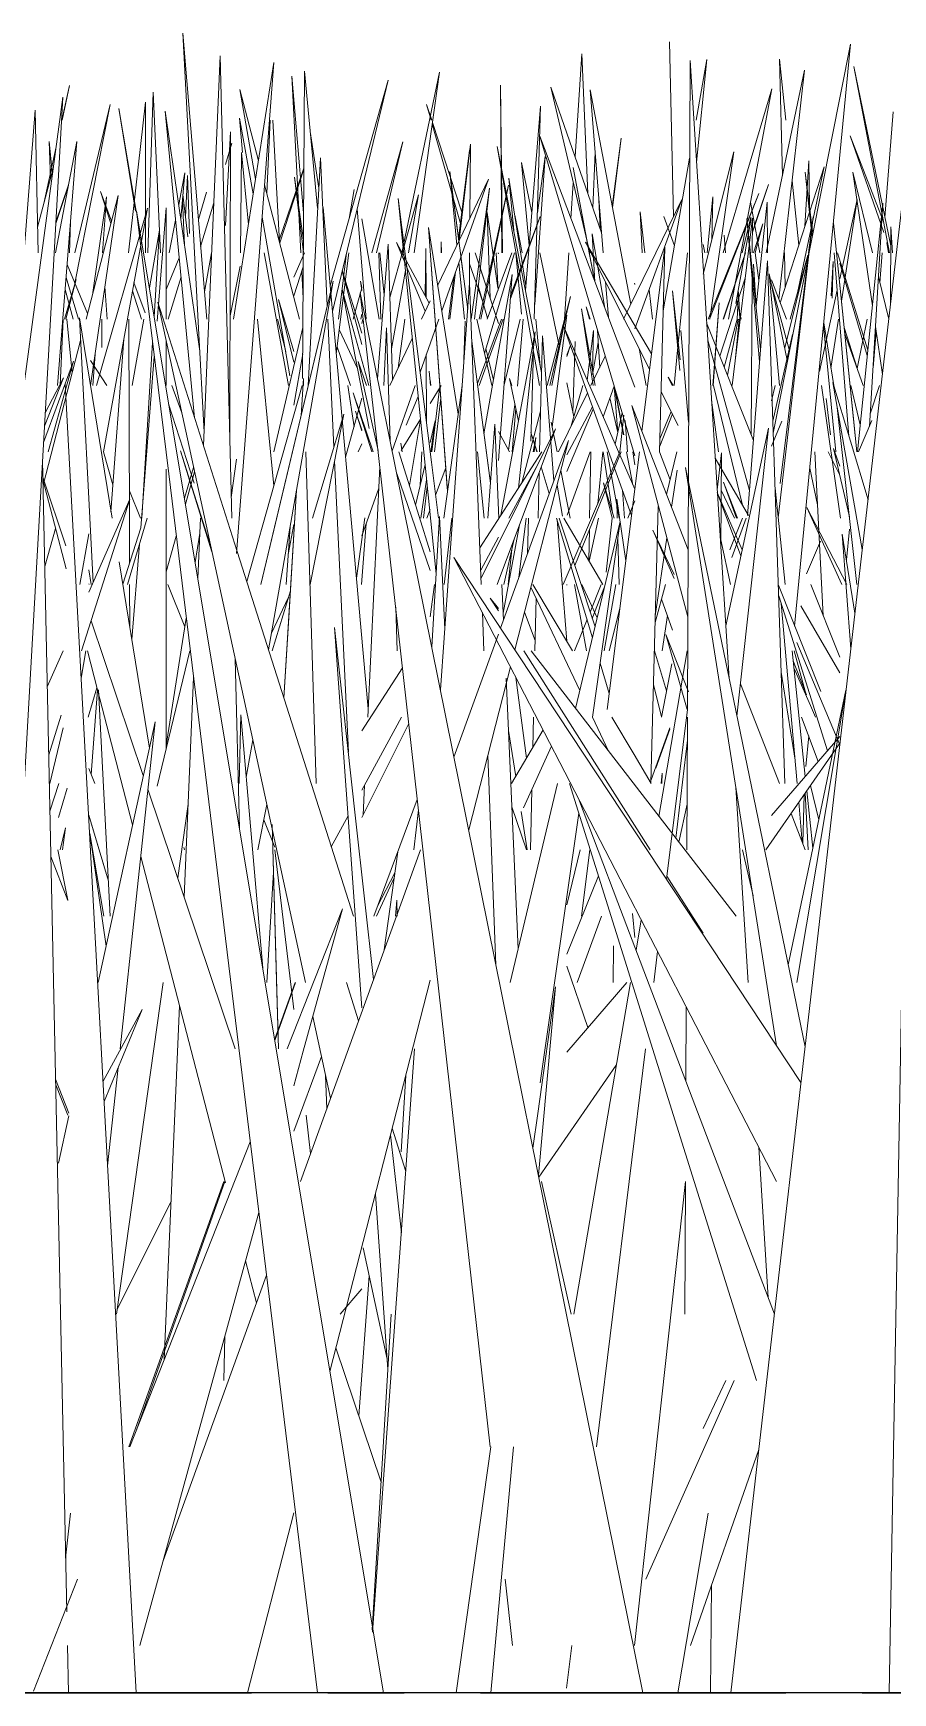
# Model space of a CAD drawing. Header units: millimetres. Extents: x -10020 to 20888, y -4665 to 12339.
# Drawn here: x 1397.3 to 1433.1, y 3048 to 3117 of the extents above; entities that cross this region are included whole.
import ezdxf

# ---------------------------------------------------------------- set-up
doc = ezdxf.new("R2010")
doc.units = ezdxf.units.MM
doc.linetypes.add('Grid Line 1_2_', pattern=[22.225, 12.7, -3.175, 3.175, -3.175])
doc.layers.add('G-IMPT', color=8, linetype='Continuous', lineweight=9)

# ---------------------------------------------------------------- blocks, each defined once
blk = doc.blocks.new('Grass Array - 25_dwg-V18-West')
at = {"layer": 'G-IMPT'}
for p, q in [((1401.599, 3109.633), (1400.904, 3113.912)), ((1401.62, 3109.633), (1400.904, 3113.912)), ((1420.694, 3106.748), (1419.798, 3111.454)), ((1420.468, 3107.901), (1419.798, 3111.454)), ((1427.263, 3108.778), (1427.925, 3110.746)), ((1427.263, 3108.761), (1427.925, 3110.746)), ((1429.6, 3107.901), (1429.784, 3109.406)), ((1429.61, 3107.901), (1429.784, 3109.406)), ((1426.536, 3106.579), (1426.976, 3107.901)), ((1426.551, 3106.658), (1426.968, 3107.901)), ((1403.958, 3098.107), (1403.464, 3099.664)), ((1403.946, 3098.123), (1403.464, 3099.664))]:
    blk.add_line(p, q, dxfattribs=at)
blk = doc.blocks.new('Grass Array - 25_dwg-V19-West')
at = {"layer": 'G-IMPT'}
for p, q in [((1404.219, 3104.766), (1403.565, 3117.043)), ((1404.561, 3105.142), (1403.565, 3117.043)), ((1404.597, 3103.915), (1405.119, 3116.099)), ((1405.599, 3096.865), (1405.119, 3116.099)), ((1424.925, 3113.419), (1425.363, 3115.949)), ((1424.935, 3111.677), (1425.363, 3115.949)), ((1428.946, 3104.51), (1431.349, 3116.58)), ((1429.018, 3092.379), (1431.349, 3116.58)), ((1405.673, 3105.142), (1407.358, 3115.818)), ((1406.439, 3103.742), (1407.358, 3115.818)), ((1408.55, 3102.673), (1408.629, 3115.463)), ((1409.175, 3109.759), (1408.629, 3115.463)), ((1414.243, 3115.423), (1412.673, 3107.901)), ((1414.243, 3115.423), (1413.192, 3107.901)), ((1424.561, 3088.912), (1424.667, 3115.91)), ((1425.43, 3103.839), (1424.667, 3115.91)), ((1432.773, 3103.734), (1434.152, 3115.713)), ((1432.953, 3048), (1434.152, 3115.713)), ((1398.538, 3113.419), (1398.852, 3114.861)), ((1398.553, 3113.419), (1398.852, 3114.861)), ((1402.333, 3114.584), (1402.105, 3107.901)), ((1402.333, 3114.584), (1402.644, 3107.901)), ((1405.943, 3114.697), (1406.713, 3111.733)), ((1405.943, 3114.697), (1406.593, 3110.971)), ((1409.694, 3106.532), (1412.107, 3115.093)), ((1409.79, 3105.466), (1412.107, 3115.093)), ((1422.202, 3105.776), (1420.509, 3114.689)), ((1421.057, 3107.901), (1420.509, 3114.689)), ((1426.039, 3107.901), (1428.067, 3114.73)), ((1426.266, 3105.142), (1428.067, 3114.73)), ((1389.94, 3050.579), (1398.577, 3114.378)), ((1397.917, 3102.642), (1398.577, 3114.378)), ((1401.599, 3109.633), (1400.904, 3113.912)), ((1401.62, 3109.633), (1400.904, 3113.912)), ((1418.444, 3114.01), (1417.82, 3106.342)), ((1418.186, 3105.142), (1418.444, 3114.01)), ((1395.906, 3094.647), (1397.421, 3113.84)), ((1397.546, 3107.901), (1397.421, 3113.84)), ((1406.497, 3110.365), (1405.923, 3113.505)), ((1406.046, 3112.086), (1405.923, 3113.505)), ((1398.276, 3107.901), (1399.155, 3112.543)), ((1398.358, 3102.383), (1399.155, 3112.543)), ((1405.338, 3109.045), (1405.551, 3112.934)), ((1405.521, 3101.347), (1405.551, 3112.934)), ((1421.873, 3101.147), (1418.413, 3112.756)), ((1422.375, 3102.317), (1418.413, 3112.756)), ((1397.785, 3109.962), (1398.299, 3112.319)), ((1406.003, 3112.086), (1405.959, 3107.901)), ((1406.003, 3112.086), (1405.959, 3107.901)), ((1406.003, 3112.086), (1406.294, 3109.08)), ((1409.288, 3111.853), (1408.778, 3102.383)), ((1409.288, 3111.853), (1409.577, 3105.698)), ((1415.035, 3108.494), (1415.497, 3112.173)), ((1415.065, 3108.432), (1415.533, 3112.422)), ((1415.51, 3109.363), (1415.533, 3112.422)), ((1418.488, 3102.933), (1416.646, 3112.334)), ((1418.404, 3102.383), (1416.646, 3112.334)), ((1423.551, 3105.489), (1424.651, 3111.84)), ((1425.216, 3107.02), (1426.485, 3112.106)), ((1425.488, 3105.142), (1426.485, 3112.106)), ((1397.523, 3108.975), (1398.183, 3111.463)), ((1414.669, 3111.29), (1414.971, 3108.236)), ((1414.669, 3111.29), (1415.047, 3108.395)), ((1415.42, 3105.547), (1414.669, 3111.29)), ((1420.694, 3106.748), (1419.798, 3111.454)), ((1420.468, 3107.901), (1419.798, 3111.454)), ((1398.281, 3109.121), (1398.807, 3110.705)), ((1398.285, 3109.18), (1398.812, 3110.729)), ((1400.573, 3109.126), (1400.145, 3110.46)), ((1400.598, 3109.224), (1400.145, 3110.46)), ((1406.971, 3110.739), (1408.426, 3105.142)), ((1408.586, 3108.434), (1408.216, 3111.057)), ((1408.583, 3107.923), (1408.216, 3111.057)), ((1410.482, 3109.328), (1410.701, 3110.537)), ((1414.168, 3106.555), (1416.279, 3110.973)), ((1414.337, 3105.494), (1416.279, 3110.973)), ((1415.565, 3105.142), (1416.318, 3110.596)), ((1415.696, 3105.142), (1416.318, 3110.596)), ((1415.901, 3105.142), (1417.113, 3110.726)), ((1415.964, 3105.142), (1417.113, 3110.726)), ((1427.263, 3108.778), (1427.925, 3110.746)), ((1427.263, 3108.761), (1427.925, 3110.746)), ((1399.54, 3105.142), (1400.876, 3110.295)), ((1399.73, 3102.383), (1400.876, 3110.295)), ((1399.828, 3106.253), (1400.391, 3110.24)), ((1399.978, 3102.383), (1402.091, 3109.76)), ((1400.223, 3107.901), (1400.391, 3110.24)), ((1400.27, 3099.624), (1402.091, 3109.76)), ((1402.497, 3105.066), (1402.872, 3109.781)), ((1402.872, 3105.142), (1402.872, 3109.781)), ((1411.28, 3088.935), (1409.4, 3109.795)), ((1411.195, 3105.142), (1410.817, 3109.734)), ((1412.184, 3106.048), (1413.37, 3110.314)), ((1412.519, 3110.16), (1414.103, 3094.553)), ((1412.519, 3110.16), (1413.907, 3099.2)), ((1412.949, 3107.901), (1413.37, 3110.314)), ((1421.892, 3105.142), (1424.331, 3110.127)), ((1422.375, 3104.741), (1424.331, 3110.127)), ((1425.381, 3107.901), (1425.618, 3110.239)), ((1425.419, 3105.142), (1427.529, 3110.378)), ((1425.476, 3105.142), (1427.529, 3110.378)), ((1425.57, 3108.441), (1425.618, 3110.239)), ((1427.411, 3105.696), (1427.881, 3110.009)), ((1427.888, 3107.901), (1427.881, 3110.009)), ((1431.631, 3099.624), (1432.687, 3109.972)), ((1432.126, 3100.674), (1432.687, 3109.972)), ((1411.911, 3048), (1401.643, 3109.633)), ((1402.978, 3098.706), (1401.643, 3109.633)), ((1406.869, 3109.388), (1408.021, 3102.784)), ((1411.74, 3105.142), (1411.018, 3109.322)), ((1417.188, 3105.971), (1418.433, 3109.411)), ((1417.199, 3106.127), (1418.433, 3109.411)), ((1422.592, 3109.618), (1422.669, 3107.901)), ((1422.592, 3109.618), (1422.789, 3107.901)), ((1422.592, 3109.618), (1422.789, 3107.901)), ((1426.418, 3102.383), (1427.266, 3109.342)), ((1427.559, 3103.389), (1427.03, 3109.339)), ((1427.599, 3103.9), (1427.03, 3109.339)), ((1427.258, 3107.901), (1427.266, 3109.342)), ((1427.695, 3109.108), (1427.304, 3107.901)), ((1427.304, 3107.901), (1427.695, 3109.108)), ((1427.695, 3109.108), (1427.37, 3107.901)), ((1428.334, 3096.878), (1429.784, 3109.406)), ((1428.423, 3098.311), (1429.784, 3109.406)), ((1430.631, 3109.133), (1431.517, 3100.456)), ((1431.605, 3099.624), (1430.632, 3109.136)), ((1402.174, 3106.444), (1402.595, 3108.853)), ((1402.375, 3105.239), (1402.595, 3108.853)), ((1412.452, 3108.33), (1413.813, 3105.811)), ((1412.452, 3108.33), (1413.654, 3105.478)), ((1413.654, 3105.478), (1412.452, 3108.33)), ((1413.786, 3108.958), (1415.02, 3101.192)), ((1413.786, 3108.958), (1414.567, 3098.132)), ((1414.577, 3097.987), (1413.786, 3108.958)), ((1420.318, 3108.35), (1422.987, 3103.069)), ((1420.318, 3108.35), (1423.067, 3103.708)), ((1423.067, 3103.708), (1420.318, 3108.35)), ((1421.128, 3105.603), (1420.601, 3108.703)), ((1420.711, 3106.702), (1420.601, 3108.703)), ((1426.08, 3108.636), (1426.147, 3107.901)), ((1433.012, 3105.806), (1433.022, 3108.982)), ((1433.09, 3107.901), (1433.022, 3108.982)), ((1407.956, 3102.383), (1406.948, 3107.901)), ((1410.039, 3105.142), (1410.377, 3107.901)), ((1412.111, 3108.273), (1411.67, 3102.663)), ((1412.111, 3108.273), (1412.295, 3102.635)), ((1413.65, 3106.113), (1413.677, 3108.08)), ((1413.685, 3106.048), (1413.677, 3108.08)), ((1415.133, 3107.74), (1415.281, 3106.612)), ((1415.49, 3106.643), (1415.499, 3107.901)), ((1422.664, 3100.476), (1423.619, 3108.141)), ((1423.399, 3099.624), (1423.619, 3108.141)), ((1424.149, 3103.851), (1424.556, 3107.901)), ((1426.041, 3105.142), (1426.968, 3107.901)), ((1426.057, 3105.142), (1426.976, 3107.901)), ((1429.568, 3107.808), (1428.607, 3103.953)), ((1429.568, 3107.808), (1428.836, 3105.142)), ((1431.273, 3100.285), (1430.669, 3107.901)), ((1399.603, 3105.385), (1398.753, 3107.423)), ((1411.018, 3104.095), (1410.194, 3107.145)), ((1411.018, 3104.558), (1410.201, 3107.175)), ((1412.254, 3103.908), (1412.823, 3107.174)), ((1414.68, 3105.142), (1414.911, 3107.113)), ((1415.045, 3107.493), (1415.278, 3105.142)), ((1416.095, 3100.379), (1417.263, 3106.998)), ((1416.697, 3099.26), (1417.263, 3106.998)), ((1427.058, 3096.972), (1427.886, 3107.576)), ((1427.411, 3105.701), (1427.305, 3107.436)), ((1427.381, 3105.982), (1427.305, 3107.436)), ((1428.617, 3085.829), (1427.886, 3107.576)), ((1428.7, 3103.507), (1427.964, 3107.033)), ((1428.387, 3102.383), (1427.964, 3107.033)), ((1398.649, 3105.142), (1399.126, 3106.795)), ((1398.705, 3105.142), (1399.126, 3106.795)), ((1399.222, 3105.142), (1398.711, 3106.885)), ((1401.85, 3105.142), (1401.473, 3106.318)), ((1401.994, 3105.414), (1401.535, 3106.666)), ((1406.805, 3094.106), (1409.823, 3106.725)), ((1409.823, 3106.725), (1407.132, 3091.385)), ((1409.823, 3106.725), (1407.347, 3096.374)), ((1410.19, 3106.38), (1411.31, 3102.383)), ((1410.19, 3106.38), (1411.322, 3100.598)), ((1414.613, 3105.142), (1414.834, 3106.897)), ((1414.749, 3096.219), (1415.499, 3106.643)), ((1415.982, 3094.106), (1415.499, 3106.643)), ((1421.273, 3105.223), (1421.154, 3106.697)), ((1422.965, 3106.366), (1423.106, 3105.142)), ((1422.965, 3106.366), (1423.106, 3105.142)), ((1424.251, 3103.457), (1423.944, 3106.328)), ((1424.239, 3103.013), (1423.944, 3106.328)), ((1426.963, 3106.85), (1425.909, 3103.604)), ((1425.909, 3103.604), (1426.963, 3106.85)), ((1426.626, 3105.142), (1426.679, 3106.278)), ((1426.734, 3105.142), (1426.679, 3106.278)), ((1427.214, 3100.329), (1427.252, 3106.846)), ((1428.056, 3106.782), (1428.679, 3105.142)), ((1428.056, 3106.583), (1428.784, 3103.88)), ((1405.728, 3095.79), (1402.522, 3105.849)), ((1408.666, 3077.552), (1402.522, 3105.849)), ((1407.545, 3105.959), (1408.178, 3103.364)), ((1407.545, 3105.959), (1408.178, 3103.8)), ((1413.042, 3095.868), (1410.947, 3106.248)), ((1416.354, 3058.239), (1410.947, 3106.248)), ((1413.493, 3105.142), (1413.857, 3105.903)), ((1419.695, 3106.087), (1418.727, 3102.383)), ((1419.695, 3106.087), (1418.836, 3102.383)), ((1420.721, 3102.383), (1420.145, 3105.576)), ((1420.633, 3102.383), (1420.145, 3105.576)), ((1425.614, 3102.383), (1425.885, 3105.827)), ((1425.625, 3102.383), (1425.885, 3105.827)), ((1398.47, 3102.383), (1398.591, 3105.142)), ((1400.62, 3096.865), (1399.264, 3105.207)), ((1399.831, 3094.187), (1399.264, 3105.207)), ((1401.323, 3105.142), (1401.347, 3096.614)), ((1401.464, 3102.383), (1401.946, 3105.142)), ((1406.676, 3105.142), (1407.348, 3098.207)), ((1409.604, 3105.142), (1409.854, 3099.832)), ((1412.806, 3105.142), (1412.522, 3103.11)), ((1413.433, 3102.946), (1414.212, 3105.142)), ((1415.241, 3103.063), (1415.307, 3105.069)), ((1416.415, 3102.383), (1415.794, 3105.142)), ((1415.823, 3102.464), (1416.829, 3105.142)), ((1415.889, 3102.383), (1416.888, 3105.142)), ((1416.928, 3102.414), (1417.6, 3105.142)), ((1417.722, 3105.142), (1417.495, 3102.357)), ((1418.921, 3102.383), (1419.473, 3105.142)), ((1418.927, 3100.667), (1419.537, 3105.312)), ((1419.386, 3104.894), (1422.229, 3096.984)), ((1419.386, 3104.894), (1422.364, 3098.072)), ((1425.357, 3104.989), (1427.303, 3100.105)), ((1426.624, 3105.142), (1426.088, 3103.156)), ((1426.225, 3102.812), (1426.675, 3105.142)), ((1426.559, 3103.538), (1426.706, 3105.142)), ((1430.73, 3099.624), (1430.221, 3104.875)), ((1430.644, 3102.383), (1430.232, 3104.988)), ((1397.75, 3098.236), (1399.312, 3104.264)), ((1401.112, 3104.312), (1400.576, 3097.137)), ((1402.872, 3102.383), (1402.872, 3104.235)), ((1404.219, 3104.766), (1404.449, 3100.449)), ((1408.563, 3104.793), (1407.351, 3099.624)), ((1407.351, 3099.624), (1408.563, 3104.793)), ((1411.922, 3102.383), (1412.037, 3104.783)), ((1412.193, 3100.076), (1412.037, 3104.783)), ((1412.175, 3102.383), (1413.11, 3104.34)), ((1415.592, 3104.229), (1416.13, 3100.114)), ((1416.364, 3098.322), (1415.592, 3104.229)), ((1416.801, 3096.991), (1418.23, 3104.622)), ((1417.528, 3098.119), (1418.23, 3104.622)), ((1418.41, 3099.624), (1418.523, 3104.453)), ((1419.004, 3098.424), (1418.523, 3104.453)), ((1420.387, 3102.603), (1420.647, 3104.669)), ((1420.613, 3102.982), (1420.647, 3104.669)), ((1420.908, 3103.13), (1420.823, 3104.671)), ((1424.284, 3104.674), (1424.608, 3100.859)), ((1425.402, 3104.277), (1427.14, 3098.019)), ((1427.14, 3098.019), (1425.402, 3104.277)), ((1428.11, 3100.906), (1428.927, 3104.51)), ((1428.946, 3104.51), (1428.127, 3100.399)), ((1399.825, 3102.383), (1399.919, 3103.69)), ((1401.813, 3096.46), (1402.38, 3103.595)), ((1401.865, 3096.865), (1402.31, 3104.173)), ((1404.597, 3103.915), (1404.424, 3099.881)), ((1406.439, 3103.742), (1405.805, 3095.401)), ((1408.557, 3103.705), (1408.178, 3101.564)), ((1413.705, 3100.799), (1413.694, 3103.682)), ((1418.039, 3100.072), (1418.148, 3103.83)), ((1420.542, 3102.383), (1421.141, 3103.606)), ((1422.846, 3102.383), (1422.553, 3103.928)), ((1424.149, 3103.851), (1424.002, 3102.383)), ((1425.43, 3103.839), (1426.292, 3090.198)), ((1432.773, 3103.734), (1426.361, 3048)), ((1397.769, 3100.016), (1399.019, 3103.395)), ((1397.961, 3099.624), (1399.019, 3103.395)), ((1399.732, 3103.433), (1400.409, 3102.383)), ((1411.204, 3102.383), (1410.857, 3103.39)), ((1411.687, 3099.677), (1410.857, 3103.39)), ((1397.917, 3102.642), (1396.195, 3072.034)), ((1397.807, 3100.688), (1398.605, 3102.702)), ((1397.838, 3101.248), (1398.605, 3102.702)), ((1398.671, 3102.447), (1401.629, 3048)), ((1403.521, 3101.248), (1403.105, 3102.383)), ((1406.226, 3094.228), (1408.525, 3102.383)), ((1408.58, 3102.673), (1408.486, 3101.137)), ((1408.486, 3101.137), (1408.58, 3102.673)), ((1408.58, 3102.673), (1408.589, 3102.383)), ((1412.273, 3099.675), (1413.233, 3102.383)), ((1413.857, 3101.635), (1414.319, 3102.383)), ((1413.92, 3099.624), (1414.263, 3102.352)), ((1414.423, 3096.865), (1415.184, 3102.383)), ((1417.249, 3102.383), (1417.15, 3102.674)), ((1417.533, 3100.899), (1417.15, 3102.674)), ((1421.049, 3101.087), (1421.511, 3102.361)), ((1421.505, 3102.343), (1421.659, 3100.43)), ((1421.894, 3100.335), (1421.513, 3102.355)), ((1421.914, 3100.335), (1421.558, 3102.204)), ((1423.464, 3102.126), (1424.176, 3100.716)), ((1423.96, 3102.383), (1423.76, 3102.727)), ((1423.922, 3102.383), (1423.76, 3102.727)), ((1426.848, 3097.404), (1425.642, 3102.383)), ((1428.215, 3102.383), (1428.056, 3101.744)), ((1430.924, 3096.865), (1430.134, 3102.383)), ((1432.071, 3097.626), (1430.604, 3102.513)), ((1431.834, 3095.569), (1430.604, 3102.513)), ((1432.158, 3101.204), (1432.546, 3102.383)), ((1404.036, 3098.324), (1402.976, 3101.628)), ((1410.338, 3099.405), (1411.018, 3101.854)), ((1411.479, 3099.624), (1410.649, 3102.081)), ((1411.432, 3099.624), (1410.649, 3102.081)), ((1414.033, 3099.624), (1414.297, 3101.877)), ((1417.119, 3099.692), (1417.384, 3101.586)), ((1417.274, 3099.624), (1417.42, 3101.423)), ((1419.193, 3099.624), (1420.396, 3102.084)), ((1419.537, 3099.506), (1420.606, 3101.5)), ((1421.659, 3100.429), (1421.333, 3101.869)), ((1424.587, 3095.552), (1422.244, 3101.552)), ((1424.576, 3092.769), (1422.244, 3101.552)), ((1425.856, 3099.624), (1425.56, 3101.78)), ((1431.609, 3094.106), (1430.792, 3101.478)), ((1405.521, 3101.347), (1405.518, 3100.111)), ((1408.866, 3094.106), (1410.264, 3101.188)), ((1408.957, 3096.865), (1410.264, 3101.188)), ((1411.018, 3100.498), (1410.744, 3101.312)), ((1411.018, 3100.539), (1410.744, 3101.312)), ((1412.65, 3099.682), (1413.451, 3100.979)), ((1412.998, 3098.22), (1413.452, 3100.969)), ((1413.857, 3100.013), (1414.067, 3100.911)), ((1413.878, 3099.624), (1414.067, 3100.911)), ((1416.258, 3096.865), (1416.544, 3100.78)), ((1416.717, 3096.865), (1416.544, 3100.78)), ((1418.45, 3101.322), (1417.671, 3098.341)), ((1418.895, 3100.855), (1419.136, 3099.624)), ((1419.537, 3098.811), (1420.64, 3101.405)), ((1421.549, 3099.939), (1421.842, 3101.252)), ((1421.743, 3099.624), (1421.914, 3101.147)), ((1421.873, 3101.147), (1422.375, 3099.463)), ((1422.072, 3099.624), (1421.962, 3100.925)), ((1423.405, 3099.858), (1423.931, 3101.201)), ((1423.413, 3100.163), (1423.875, 3101.311)), ((1428.48, 3100.909), (1428.056, 3099.856)), ((1431.679, 3099.624), (1432.235, 3100.928)), ((1415.972, 3094.371), (1419.064, 3100.586)), ((1416.364, 3098.322), (1416.13, 3100.114)), ((1416.65, 3094.106), (1419.064, 3100.586)), ((1416.697, 3100.474), (1417.156, 3099.624)), ((1416.786, 3092.292), (1419.611, 3100.1)), ((1417.379, 3091.394), (1419.611, 3100.1)), ((1418.048, 3100.429), (1418.29, 3099.624)), ((1418.048, 3100.429), (1418.314, 3099.624)), ((1418.314, 3099.624), (1418.048, 3100.429)), ((1418.252, 3100.219), (1418.141, 3099.624)), ((1418.252, 3100.219), (1418.18, 3099.624)), ((1426.153, 3092.392), (1427.934, 3100.607)), ((1426.614, 3088.634), (1427.934, 3100.607)), ((1431.602, 3099.624), (1431.517, 3100.456)), ((1400.66, 3098.26), (1400.271, 3099.624)), ((1404.731, 3095.674), (1403.464, 3099.664)), ((1404.776, 3095.467), (1403.464, 3099.664)), ((1408.677, 3099.624), (1409.119, 3085.829)), ((1410.857, 3099.624), (1411.018, 3099.962)), ((1413.398, 3096.937), (1412.559, 3099.624)), ((1412.693, 3099.624), (1412.631, 3099.984)), ((1413.439, 3098.227), (1413.516, 3099.624)), ((1415.825, 3099.624), (1416.098, 3096.865)), ((1415.923, 3095.628), (1418.498, 3099.624)), ((1421.751, 3099.624), (1419.394, 3094.106)), ((1419.394, 3094.106), (1421.751, 3099.624)), ((1419.561, 3096.99), (1420.518, 3099.624)), ((1421.802, 3099.624), (1419.872, 3094.9)), ((1420.49, 3096.865), (1420.545, 3099.624)), ((1420.83, 3097.469), (1421.044, 3099.624)), ((1421.443, 3097.085), (1421.055, 3099.624)), ((1421.716, 3096.865), (1421.218, 3099.624)), ((1421.223, 3088.911), (1422.558, 3099.624)), ((1422.028, 3099.624), (1422.287, 3098.249)), ((1422.375, 3099.084), (1422.286, 3099.624)), ((1423.838, 3098.462), (1423.399, 3099.621)), ((1423.689, 3097.85), (1424.121, 3099.624)), ((1427.099, 3096.972), (1425.713, 3099.361)), ((1425.796, 3098.041), (1425.981, 3099.591)), ((1425.946, 3095.673), (1425.981, 3099.591)), ((1430.026, 3096.344), (1429.856, 3099.624)), ((1430.416, 3099.624), (1430.896, 3098.656)), ((1430.637, 3099.772), (1430.896, 3099.034)), ((1430.637, 3099.772), (1431.297, 3096.925)), ((1397.728, 3099.285), (1398.739, 3051.367)), ((1402.873, 3087.267), (1402.872, 3098.904)), ((1402.978, 3098.706), (1409.174, 3048)), ((1404.015, 3098.975), (1403.632, 3097.694)), ((1404.055, 3098.788), (1403.673, 3097.445)), ((1405.577, 3097.73), (1405.8, 3099.317)), ((1409.881, 3099.25), (1410.452, 3087.135)), ((1411.263, 3088.588), (1411.761, 3099.016)), ((1413.857, 3094.693), (1412.464, 3098.73)), ((1413.249, 3097.415), (1413.642, 3099.097)), ((1414.203, 3096.865), (1413.907, 3099.2)), ((1414.081, 3097.828), (1414.507, 3098.961)), ((1417.123, 3096.865), (1418.264, 3098.979)), ((1418.346, 3096.865), (1418.391, 3098.78)), ((1418.475, 3099.006), (1418.81, 3097.888)), ((1419.289, 3098.844), (1419.676, 3096.865)), ((1423.895, 3097.323), (1424.126, 3098.867)), ((1426.387, 3089.737), (1424.484, 3098.969)), ((1428.27, 3074.92), (1424.484, 3098.969)), ((1429.971, 3097.418), (1429.651, 3098.951)), ((1398.705, 3095.715), (1397.743, 3098.574)), ((1398.71, 3094.758), (1397.745, 3098.479)), ((1401.811, 3096.865), (1401.343, 3098.011)), ((1407.773, 3089.375), (1408.298, 3098.03)), ((1408.298, 3098.03), (1407.991, 3092.961)), ((1411.718, 3098.109), (1411.018, 3096.136)), ((1413.474, 3096.865), (1413.707, 3098.456)), ((1413.573, 3096.865), (1413.737, 3098.168)), ((1419.363, 3096.955), (1419.135, 3098.244)), ((1421.51, 3096.865), (1421.064, 3098.334)), ((1421.429, 3096.865), (1421.064, 3098.334)), ((1421.852, 3098.031), (1421.946, 3096.865)), ((1426.513, 3096.865), (1425.967, 3098.028)), ((1426.603, 3096.865), (1426.062, 3098.364)), ((1426.646, 3096.865), (1426.062, 3098.364)), ((1428.624, 3094.106), (1428.204, 3098.122)), ((1399.358, 3091.347), (1401.358, 3097.661)), ((1399.657, 3093.792), (1401.358, 3097.661)), ((1421.992, 3095.086), (1421.619, 3097.66)), ((1421.641, 3096.865), (1421.619, 3097.66)), ((1422.084, 3096.865), (1422.375, 3097.589)), ((1423.34, 3097.358), (1423.042, 3085.852)), ((1426.783, 3095.298), (1425.79, 3097.939)), ((1426.837, 3095.546), (1425.79, 3097.939)), ((1429.519, 3097.313), (1430.983, 3094.106)), ((1429.519, 3097.313), (1431.186, 3094.106)), ((1401.263, 3094.106), (1402.079, 3096.865)), ((1401.352, 3094.997), (1401.347, 3096.614)), ((1404.295, 3096.865), (1404.188, 3094.357)), ((1408.178, 3096.605), (1407.951, 3095.352)), ((1410.789, 3094.376), (1411.143, 3096.886)), ((1410.789, 3094.374), (1411.143, 3096.886)), ((1410.998, 3094.106), (1411.197, 3096.641)), ((1413.398, 3096.937), (1413.857, 3095.469)), ((1413.72, 3096.865), (1413.857, 3097.23)), ((1413.92, 3091.515), (1414.249, 3096.943)), ((1414.463, 3092.247), (1414.249, 3096.943)), ((1414.753, 3096.865), (1414.438, 3094.106)), ((1417.577, 3096.595), (1416.892, 3092.917)), ((1417.846, 3096.865), (1417.547, 3094.395)), ((1417.903, 3095.379), (1417.946, 3096.865)), ((1419.117, 3096.865), (1420.608, 3091.895)), ((1419.332, 3094.324), (1419.133, 3096.812)), ((1419.223, 3096.865), (1420.715, 3092.342)), ((1420.715, 3092.342), (1419.223, 3096.865)), ((1419.416, 3096.865), (1421.042, 3094.106)), ((1419.904, 3088.951), (1421.762, 3096.724)), ((1420.466, 3095.083), (1420.864, 3096.865)), ((1420.603, 3088.588), (1421.762, 3096.724)), ((1421.181, 3094.625), (1421.433, 3096.865)), ((1426.85, 3096.865), (1426.321, 3095.551)), ((1427.008, 3096.865), (1426.412, 3095.228)), ((1397.821, 3094.852), (1398.275, 3096.436)), ((1399.657, 3096.213), (1399.279, 3094.106)), ((1401.066, 3094.121), (1401.813, 3096.46)), ((1403.295, 3096.114), (1402.873, 3094.631)), ((1404.076, 3095.028), (1404.269, 3096.25)), ((1406.805, 3094.106), (1407.347, 3096.374)), ((1407.866, 3094.106), (1408.03, 3096.502)), ((1414.749, 3096.219), (1414.282, 3089.725)), ((1415.959, 3094.707), (1416.697, 3096.075)), ((1417.352, 3095.993), (1416.915, 3094.108)), ((1420.454, 3095.103), (1420.48, 3096.389)), ((1421.717, 3094.106), (1421.664, 3096.035)), ((1423.12, 3096.362), (1424.003, 3094.356)), ((1423.12, 3096.362), (1424.007, 3094.527)), ((1424.007, 3094.527), (1423.12, 3096.362)), ((1423.222, 3092.806), (1423.705, 3096.048)), ((1425.949, 3095.964), (1426.345, 3094.106)), ((1429.516, 3094.548), (1430.097, 3095.912)), ((1430.026, 3096.344), (1430.21, 3092.807)), ((1430.99, 3096.197), (1431.528, 3092.913)), ((1430.99, 3096.197), (1431.358, 3091.43)), ((1431.173, 3095.133), (1431.303, 3096.409)), ((1401.759, 3095.783), (1401.441, 3091.818)), ((1405.728, 3095.79), (1410.662, 3080.311)), ((1413.042, 3095.868), (1422.703, 3048)), ((1420.253, 3087.047), (1414.843, 3095.231)), ((1428.258, 3069.275), (1414.843, 3095.231)), ((1417.095, 3094.106), (1417.252, 3095.559)), ((1399.757, 3094.106), (1399.657, 3094.72)), ((1400.915, 3095.049), (1402.174, 3087.305)), ((1399.676, 3094.106), (1399.657, 3094.141)), ((1401.36, 3092.316), (1401.354, 3094.106)), ((1403.653, 3092.352), (1402.937, 3094.106)), ((1407.288, 3091.347), (1408.044, 3093.848)), ((1413.857, 3092.765), (1414.042, 3094.106)), ((1416.905, 3092.622), (1416.84, 3094.106)), ((1420.083, 3089.698), (1418.046, 3093.996)), ((1419.774, 3091.347), (1418.133, 3094.106)), ((1419.332, 3094.324), (1419.537, 3091.75)), ((1419.547, 3094.106), (1419.537, 3094.081)), ((1420.353, 3091.347), (1419.866, 3094.106)), ((1420.171, 3094.106), (1420.805, 3092.72)), ((1420.805, 3092.72), (1420.171, 3094.106)), ((1420.511, 3092.961), (1420.972, 3094.106)), ((1421.115, 3094.017), (1420.598, 3092.698)), ((1421.1, 3091.347), (1421.578, 3094.106)), ((1423.643, 3094.106), (1423.215, 3092.52)), ((1430.104, 3089.655), (1428.34, 3094.08)), ((1429.692, 3094.106), (1430.896, 3091.084)), ((1407.255, 3092.086), (1407.953, 3093.547)), ((1412.421, 3093.161), (1412.481, 3091.347)), ((1416.697, 3093.103), (1416.358, 3093.541)), ((1416.697, 3093.008), (1416.358, 3093.541)), ((1418.217, 3091.347), (1418.268, 3093.528)), ((1423.48, 3093.502), (1423.944, 3092.21)), ((1430.383, 3087.193), (1428.354, 3093.641)), ((1428.454, 3093.323), (1429.121, 3085.829)), ((1429.275, 3093.221), (1430.896, 3090.426)), ((1401.923, 3086.156), (1399.754, 3092.598)), ((1402.873, 3087.405), (1403.71, 3092.712)), ((1407.773, 3089.375), (1407.991, 3092.961)), ((1416.088, 3091.347), (1416.027, 3092.939)), ((1417.78, 3092.957), (1418.227, 3091.778)), ((1419.86, 3091.347), (1420.383, 3092.645)), ((1421.305, 3091.347), (1421.745, 3093.11)), ((1423.724, 3092.823), (1423.513, 3091.347)), ((1410.755, 3084.382), (1409.879, 3092.325)), ((1411.018, 3076.491), (1409.879, 3092.325)), ((1414.846, 3086.929), (1416.697, 3092.046)), ((1424.604, 3089.647), (1423.663, 3092.021)), ((1424.547, 3088.912), (1423.663, 3092.021)), ((1397.927, 3089.857), (1398.582, 3091.347)), ((1399.536, 3091.347), (1399.336, 3090.205)), ((1400.017, 3089.72), (1399.595, 3091.347)), ((1402.497, 3085.722), (1403.864, 3091.347)), ((1423.011, 3083.07), (1417.752, 3091.347)), ((1422.439, 3085.67), (1418.053, 3091.347)), ((1423.688, 3089.683), (1423.184, 3091.345)), ((1424.149, 3088.994), (1424.552, 3091.347)), ((1429.459, 3086.125), (1428.913, 3091.347)), ((1429.5, 3089.518), (1428.992, 3091.347)), ((1429.5, 3089.518), (1428.992, 3091.347)), ((1429.106, 3091.689), (1430.896, 3087.438)), ((1405.921, 3083.952), (1405.745, 3091.004)), ((1411.018, 3088.015), (1412.706, 3090.634)), ((1417.196, 3090.678), (1415.458, 3083.897)), ((1420.924, 3090.841), (1421.305, 3089.571)), ((1423.477, 3088.588), (1423.906, 3090.808)), ((1429.035, 3086.793), (1428.461, 3090.457)), ((1429.509, 3089.518), (1428.956, 3090.937)), ((1429.673, 3089.069), (1428.987, 3090.635)), ((1399.629, 3088.588), (1399.993, 3089.815)), ((1400.021, 3089.72), (1399.759, 3086.203)), ((1400.017, 3089.72), (1401.474, 3084.104)), ((1400.544, 3080.311), (1400.061, 3089.72)), ((1404.012, 3090.244), (1403.621, 3081.112)), ((1417.512, 3078.939), (1417.012, 3090.211)), ((1417.86, 3086.882), (1417.42, 3090.243)), ((1417.86, 3086.882), (1417.42, 3090.243)), ((1423.481, 3088.609), (1423.148, 3089.948)), ((1426.387, 3089.737), (1429.452, 3074.869)), ((1426.763, 3089.981), (1428.384, 3085.829)), ((1429.115, 3077.552), (1431.153, 3089.714)), ((1429.575, 3082.213), (1431.153, 3089.714)), ((1424.149, 3088.994), (1423.373, 3084.461)), ((1429.883, 3088.588), (1429.673, 3089.069)), ((1398.51, 3088.67), (1397.987, 3087.019)), ((1400.041, 3077.552), (1402.412, 3088.392)), ((1401.636, 3081.137), (1402.412, 3088.392)), ((1405.98, 3088.69), (1405.906, 3085.829)), ((1405.98, 3088.69), (1406.889, 3078.146)), ((1412.657, 3088.588), (1411.018, 3085.551)), ((1412.965, 3088.327), (1411.018, 3084.413)), ((1418.123, 3087.332), (1418.153, 3088.588)), ((1421.281, 3087.169), (1420.608, 3088.588)), ((1422.339, 3087.034), (1421.415, 3088.588)), ((1424.561, 3088.912), (1423.689, 3081.85)), ((1424.536, 3083.07), (1424.56, 3088.588)), ((1430, 3086.75), (1429.309, 3088.588)), ((1398.035, 3085.829), (1398.585, 3088.143)), ((1406.476, 3087.641), (1406.204, 3086.091)), ((1417.108, 3088.037), (1417.413, 3086.121)), ((1417.242, 3085.829), (1418.55, 3088.059)), ((1423.833, 3088.146), (1423.046, 3085.983)), ((1423.832, 3088.085), (1423.242, 3086.464)), ((1424.555, 3087.625), (1424.071, 3083.558)), ((1428.056, 3084.502), (1430.896, 3087.786)), ((1429.481, 3086.537), (1429.602, 3087.809)), ((1416.592, 3078.275), (1416.256, 3087.01)), ((1417.739, 3084.816), (1418.902, 3087.377)), ((1420.253, 3087.047), (1429.282, 3073.39)), ((1422.339, 3087.034), (1423.056, 3085.829)), ((1427.819, 3083.07), (1430.896, 3087.503)), ((1399.657, 3086.459), (1399.907, 3085.829)), ((1423.468, 3085.829), (1423.504, 3086.254)), ((1423.498, 3085.829), (1423.504, 3086.254)), ((1398.406, 3085.829), (1398.036, 3084.68)), ((1398.395, 3084.416), (1398.757, 3085.641)), ((1405.748, 3074.793), (1402.113, 3085.592)), ((1411.068, 3084.513), (1411.128, 3085.754)), ((1417.18, 3077.552), (1419.158, 3085.829)), ((1418.024, 3083.07), (1418.082, 3085.571)), ((1419.647, 3085.829), (1427.437, 3060.998)), ((1422.439, 3085.67), (1426.579, 3080.311)), ((1426.578, 3085.667), (1427.091, 3077.552)), ((1429.674, 3085.742), (1430.018, 3084.321)), ((1403.786, 3084.965), (1403.356, 3081.9)), ((1407.059, 3084.953), (1406.688, 3083.07)), ((1411.512, 3080.311), (1413.321, 3085.169)), ((1417.866, 3083.07), (1417.249, 3084.857)), ((1420.025, 3085.204), (1421.667, 3080.885)), ((1424.544, 3084.969), (1424.201, 3083.389)), ((1429.191, 3085.046), (1429.338, 3083.387)), ((1429.353, 3083.35), (1429.421, 3085.378)), ((1429.578, 3083.07), (1429.461, 3085.436)), ((1429.771, 3083.145), (1429.522, 3085.524)), ((1399.657, 3084.515), (1399.767, 3084.142)), ((1400.47, 3081.764), (1399.657, 3084.515)), ((1407.397, 3083.181), (1406.934, 3084.316)), ((1410.443, 3084.485), (1409.744, 3083.19)), ((1410.755, 3084.382), (1411.496, 3077.669)), ((1413.37, 3084.735), (1413.18, 3083.07)), ((1417.644, 3084.662), (1417.897, 3083.07)), ((1420.034, 3084.593), (1418.438, 3073.383)), ((1428.87, 3084.585), (1429.462, 3083.07)), ((1398.458, 3083.07), (1398.685, 3083.986)), ((1398.562, 3083.07), (1398.685, 3083.986)), ((1400.371, 3079.06), (1399.693, 3083.744)), ((1400.279, 3080.311), (1399.693, 3083.744)), ((1400.47, 3081.764), (1399.767, 3084.142)), ((1407.278, 3084.121), (1407.463, 3077.628)), ((1407.544, 3074.793), (1407.278, 3084.121)), ((1398.781, 3080.958), (1398.076, 3082.795)), ((1398.366, 3083.07), (1398.781, 3080.971)), ((1401.814, 3082.795), (1405.338, 3069.212)), ((1403.638, 3083.07), (1403.613, 3083.166)), ((1403.634, 3083.07), (1403.613, 3083.166)), ((1407.4, 3083.07), (1408.178, 3076.426)), ((1408.459, 3069.275), (1413.45, 3083.07)), ((1411.944, 3078.909), (1412.506, 3082.982)), ((1420.094, 3083.07), (1419.537, 3080.783)), ((1420.151, 3080.311), (1420.495, 3083.07)), ((1427.288, 3081.157), (1426.849, 3083.07)), ((1407.056, 3077.552), (1407.334, 3082.141)), ((1407.056, 3077.552), (1407.334, 3082.141)), ((1411.655, 3080.695), (1412.387, 3082.115)), ((1429.575, 3082.213), (1428.748, 3078.284)), ((1411.622, 3080.311), (1412.357, 3081.902)), ((1419.537, 3078.724), (1420.852, 3081.986)), ((1425.216, 3079.599), (1423.705, 3081.977)), ((1401.636, 3081.137), (1400.958, 3074.793)), ((1412.467, 3080.979), (1412.418, 3080.311)), ((1412.467, 3080.979), (1412.483, 3080.311)), ((1428.178, 3063.757), (1421.667, 3080.885)), ((1407.903, 3074.793), (1410.202, 3080.614)), ((1408.577, 3074.7), (1410.202, 3080.614)), ((1420.98, 3080.311), (1419.976, 3077.552)), ((1422.273, 3080.425), (1422.375, 3079.42)), ((1422.635, 3080.154), (1422.421, 3078.901)), ((1421.466, 3077.552), (1421.48, 3079.069)), ((1423.317, 3078.835), (1423.158, 3077.552)), ((1420.418, 3075.672), (1419.537, 3078.225)), ((1402.745, 3077.552), (1400.809, 3063.757)), ((1407.386, 3075.162), (1408.242, 3077.552)), ((1407.391, 3075.133), (1408.249, 3077.552)), ((1407.544, 3074.793), (1407.463, 3077.628)), ((1413.857, 3077.65), (1409.684, 3061.369)), ((1410.379, 3077.552), (1410.877, 3075.96)), ((1418.334, 3072.106), (1419.076, 3077.371)), ((1418.356, 3069.538), (1419.076, 3077.371)), ((1419.537, 3074.654), (1422.044, 3077.552)), ((1422.19, 3077.552), (1419.828, 3063.757)), ((1403.427, 3076.578), (1402.797, 3061.864)), ((1400.247, 3073.44), (1401.87, 3076.426)), ((1400.292, 3072.603), (1401.87, 3076.426)), ((1409.712, 3072.738), (1408.972, 3076.141)), ((1424.494, 3073.448), (1424.507, 3076.532)), ((1408.577, 3074.7), (1408.178, 3073.251)), ((1413.207, 3074.793), (1411.461, 3050.525)), ((1422.818, 3074.793), (1420.774, 3058.239)), ((1400.875, 3074.015), (1400.438, 3069.926)), ((1408.178, 3071.361), (1409.336, 3074.469)), ((1421.6, 3074.109), (1418.372, 3069.458)), ((1398.272, 3073.524), (1398.827, 3072.117)), ((1398.779, 3072.034), (1398.277, 3073.287)), ((1409.508, 3073.675), (1409.552, 3072.297)), ((1412.841, 3073.688), (1412.649, 3070.508)), ((1398.397, 3070.037), (1398.827, 3072.004)), ((1408.692, 3072.034), (1408.879, 3070.437)), ((1418.334, 3072.106), (1418.13, 3070.656)), ((1412.207, 3071.215), (1412.657, 3067.14)), ((1412.277, 3071.485), (1412.84, 3069.685)), ((1401.365, 3058.239), (1406.373, 3070.92)), ((1427.524, 3070.695), (1427.92, 3064.436)), ((1401.321, 3058.239), (1405.276, 3069.275)), ((1405.311, 3069.275), (1401.641, 3058.936)), ((1418.485, 3069.275), (1419.719, 3063.757)), ((1422.351, 3049.962), (1424.48, 3069.275)), ((1424.452, 3063.757), (1424.476, 3069.233)), ((1403.079, 3068.452), (1400.835, 3063.942)), ((1412.101, 3061.453), (1411.575, 3068.75)), ((1406.731, 3067.986), (1401.778, 3049.962)), ((1412.07, 3061.875), (1411.062, 3066.516)), ((1406.178, 3065.973), (1406.632, 3064.225)), ((1402.747, 3053.488), (1407.05, 3065.381)), ((1410.887, 3059.528), (1411.316, 3065.351)), ((1410.111, 3063.757), (1411.018, 3064.806)), ((1412.24, 3063.757), (1411.445, 3050.62)), ((1405.268, 3060.998), (1405.315, 3062.832)), ((1411.817, 3056.765), (1409.936, 3062.352)), ((1422.828, 3052.721), (1426.502, 3060.998)), ((1425.216, 3058.993), (1426.161, 3060.998)), ((1416.381, 3058.239), (1414.939, 3048)), ((1416.376, 3048), (1417.317, 3058.239)), ((1427.525, 3058.117), (1424.68, 3049.962)), ((1398.894, 3055.48), (1398.692, 3053.597)), ((1408.178, 3055.494), (1406.257, 3048)), ((1424.165, 3048), (1425.418, 3055.48)), ((1397.351, 3048.074), (1399.186, 3052.721)), ((1417.286, 3049.962), (1416.975, 3052.721)), ((1425.52, 3048), (1425.56, 3052.486)), ((1398.769, 3049.962), (1398.81, 3048)), ((1419.752, 3049.962), (1419.533, 3048.194))]:
    blk.add_line(p, q, dxfattribs=at)
blk = doc.blocks.new('Grass Array - Grass Array-439229-West')
for name in ['Grass Array - 25_dwg-V19-West', 'Grass Array - 25_dwg-V18-West']:
    blk.add_blockref(name, (0, 0))
blk = doc.blocks.new('Grass Array - Grass Array-V20-West')
blk.add_blockref('Grass Array - 25_dwg-V18-West', (0, 0))
blk.add_blockref('Grass Array - 25_dwg-V18-West', (0, 0))
blk = doc.blocks.new('Grass Array - 25_dwg-V26-West')
at = {"layer": 'G-IMPT'}
for p, q in [((1401.54, 3109.996), (1400.904, 3113.912)), ((1401.547, 3110.066), (1400.904, 3113.912)), ((1427.355, 3109.051), (1427.925, 3110.746)), ((1427.357, 3109.042), (1427.925, 3110.746))]:
    blk.add_line(p, q, dxfattribs=at)
blk = doc.blocks.new('Grass Array - 25_dwg-V27-West')
at = {"layer": 'G-IMPT'}
for p, q in [((1401.54, 3109.996), (1400.904, 3113.912)), ((1401.547, 3110.066), (1400.904, 3113.912)), ((1427.355, 3109.051), (1427.925, 3110.746)), ((1427.357, 3109.042), (1427.925, 3110.746)), ((1429.6, 3107.901), (1429.784, 3109.406)), ((1429.61, 3107.901), (1429.784, 3109.406)), ((1420.69, 3106.77), (1420.474, 3107.901)), ((1426.536, 3106.579), (1426.976, 3107.901)), ((1426.551, 3106.658), (1426.968, 3107.901)), ((1403.958, 3098.107), (1403.464, 3099.664)), ((1403.946, 3098.123), (1403.464, 3099.664))]:
    blk.add_line(p, q, dxfattribs=at)
blk = doc.blocks.new('Grass Array - Grass Array-440235-West')
for name in ['Grass Array - 25_dwg-V27-West', 'Grass Array - 25_dwg-V18-West', 'Grass Array - 25_dwg-V18-West', 'Grass Array - 25_dwg-V18-West', 'Grass Array - 25_dwg-V18-West', 'Grass Array - 25_dwg-V18-West', 'Grass Array - 25_dwg-V18-West', 'Grass Array - 25_dwg-V26-West', 'Grass Array - 25_dwg-V26-West', 'Grass Array - 25_dwg-V26-West']:
    blk.add_blockref(name, (0, 0))
blk = doc.blocks.new('Grass Array - 25_dwg-V23-West')
at = {"layer": 'G-IMPT'}
for p in [(1933.912, 3105.142), (1933.915, 3105.142)]:
    blk.add_line(p, (1933.714, 3105.938), dxfattribs=at)
blk = doc.blocks.new('Grass Array - 25_dwg-V41-West')
at = {"layer": 'G-IMPT'}
for p, q in [((1428.511, 3111.11), (1428.39, 3115.957)), ((1428.653, 3113.419), (1428.39, 3115.957)), ((1433.02, 3108.201), (1431.476, 3115.664)), ((1432.96, 3107.901), (1431.476, 3115.664)), ((1420.989, 3108.738), (1418.875, 3114.804)), ((1420.493, 3107.901), (1418.875, 3114.804)), ((1413.705, 3114.075), (1413.892, 3113.419)), ((1413.705, 3114.075), (1413.921, 3113.419)), ((1413.921, 3113.419), (1413.705, 3114.075)), ((1413.94, 3113.252), (1415.115, 3109.13)), ((1413.951, 3113.328), (1415.174, 3109.601)), ((1415.174, 3109.601), (1413.951, 3113.328)), ((1432.777, 3109.372), (1433.12, 3113.774)), ((1431.331, 3112.779), (1432.729, 3108.746)), ((1431.331, 3112.779), (1432.705, 3109.235)), ((1418.083, 3109.566), (1417.652, 3111.662)), ((1417.972, 3108.204), (1417.652, 3111.662)), ((1429.447, 3109.013), (1429.611, 3111.737)), ((1429.748, 3108.539), (1429.459, 3111.26)), ((1429.78, 3108.701), (1429.459, 3111.26)), ((1429.638, 3109.832), (1429.611, 3111.737)), ((1431.434, 3111.266), (1432.259, 3107.901)), ((1431.434, 3111.266), (1432.252, 3105.705)), ((1417.331, 3108.837), (1417.132, 3111.006)), ((1417.837, 3106.537), (1417.132, 3111.006)), ((1429.191, 3108.22), (1428.914, 3110.9)), ((1427.565, 3107.901), (1427.18, 3110.01)), ((1417.684, 3107.901), (1417.374, 3109.471)), ((1424.021, 3108.202), (1423.577, 3109.423)), ((1432.94, 3107.901), (1432.86, 3108.339)), ((1432.929, 3107.901), (1432.86, 3108.339)), ((1415.732, 3107.901), (1416.443, 3105.732)), ((1416.697, 3104.959), (1415.732, 3107.901)), ((1416.678, 3106.358), (1416.595, 3107.901)), ((1416.697, 3107.868), (1416.691, 3107.901)), ((1417.651, 3105.352), (1417.417, 3107.901)), ((1419.236, 3103.961), (1418.425, 3107.901)), ((1425.286, 3107.901), (1425.216, 3108.249)), ((1427.526, 3106.752), (1427.383, 3107.901)), ((1428.626, 3106.473), (1428.591, 3107.901)), ((1432.063, 3103.854), (1430.806, 3107.901)), ((1432.566, 3106.653), (1432.663, 3107.901)), ((1416.057, 3105.824), (1415.496, 3107.454)), ((1430.536, 3106.121), (1430.622, 3107.545)), ((1430.573, 3106.018), (1430.622, 3107.545)), ((1432.041, 3103.638), (1430.896, 3107.48)), ((1411.018, 3106.462), (1410.954, 3106.72)), ((1411.018, 3106.345), (1410.954, 3106.72)), ((1415.855, 3106.533), (1416.238, 3105.186)), ((1422.375, 3106.601), (1422.36, 3106.644)), ((1422.375, 3106.586), (1422.36, 3106.644)), ((1432.503, 3106.91), (1432.936, 3105.144)), ((1420.512, 3105.142), (1420.345, 3105.661)), ((1420.489, 3105.142), (1420.345, 3105.661)), ((1407.845, 3103.794), (1407.499, 3105.142)), ((1416.637, 3105.142), (1416.697, 3104.959)), ((1418.437, 3103.191), (1418.256, 3105.142)), ((1431.617, 3103.093), (1432.039, 3105.142)), ((1410.833, 3103.095), (1410.076, 3104.719)), ((1431.621, 3103.109), (1431.075, 3104.8)), ((1431.102, 3104.534), (1431.871, 3102.383)), ((1432.291, 3103.121), (1432.409, 3104.638)), ((1432.378, 3104.847), (1432.672, 3102.851)), ((1410.547, 3102.383), (1409.985, 3103.995)), ((1416.488, 3102.607), (1416.178, 3103.919)), ((1419.829, 3101.079), (1419.537, 3102.497)), ((1431.351, 3102.383), (1431.746, 3100.751)), ((1431.746, 3100.751), (1431.351, 3102.383)), ((1430.509, 3100.329), (1430.334, 3101.85))]:
    blk.add_line(p, q, dxfattribs=at)
blk = doc.blocks.new('Grass Array - 25_dwg-V42-West')
at = {"layer": 'G-IMPT'}
for p, q in [((1416.843, 3107.901), (1416.782, 3114.884)), ((1416.87, 3107.901), (1416.782, 3114.884)), ((1421.431, 3109.836), (1421.806, 3112.679)), ((1421.441, 3109.783), (1421.806, 3112.679))]:
    blk.add_line(p, q, dxfattribs=at)
blk = doc.blocks.new('Grass Array - 25_dwg-V43-West')
at = {"layer": 'G-IMPT'}
for p, q in [((1423.812, 3116.683), (1423.982, 3109.414)), ((1419.883, 3111.911), (1420.164, 3116.185)), ((1420.418, 3110.376), (1420.164, 3116.185)), ((1408.593, 3109.567), (1408.107, 3115.249)), ((1408.373, 3109.942), (1408.107, 3115.249)), ((1427.837, 3107.901), (1429.434, 3115.504)), ((1428.359, 3105.986), (1429.434, 3115.504)), ((1416.843, 3107.901), (1416.782, 3114.884)), ((1416.87, 3107.901), (1416.782, 3114.884)), ((1400.55, 3114.074), (1399.07, 3107.901)), ((1399.07, 3107.901), (1400.55, 3114.074)), ((1400.55, 3114.074), (1399.076, 3106.648)), ((1401.302, 3107.901), (1402.012, 3114.172)), ((1402.014, 3107.901), (1402.012, 3114.172)), ((1402.835, 3113.802), (1404.054, 3101.042)), ((1402.835, 3113.802), (1404.273, 3103.813)), ((1404.273, 3103.813), (1402.835, 3113.802)), ((1407.197, 3113.419), (1407.062, 3110.39)), ((1407.304, 3113.419), (1407.591, 3108.356)), ((1398.128, 3111.257), (1398, 3112.543)), ((1398.057, 3110.988), (1398, 3112.543)), ((1405.338, 3111.574), (1405.607, 3112.464)), ((1408.869, 3112.958), (1409.22, 3110.589)), ((1409.22, 3110.589), (1408.869, 3112.958)), ((1411.424, 3107.901), (1412.712, 3112.52)), ((1411.621, 3107.901), (1412.712, 3112.52)), ((1421.431, 3109.836), (1421.806, 3112.679)), ((1421.441, 3109.783), (1421.806, 3112.679)), ((1418.204, 3105.757), (1418.641, 3111.915)), ((1418.315, 3109.574), (1418.641, 3111.915)), ((1420.628, 3109.775), (1420.719, 3112.084)), ((1403.394, 3109.917), (1403.649, 3111.228)), ((1403.481, 3109.314), (1403.649, 3111.228)), ((1403.682, 3109.396), (1403.755, 3111.124)), ((1403.838, 3108.707), (1403.755, 3111.124)), ((1407.573, 3108.426), (1408.604, 3111.425)), ((1407.601, 3108.317), (1408.604, 3111.389)), ((1428.418, 3105.829), (1430.245, 3111.48)), ((1429.137, 3106.236), (1430.245, 3111.48)), ((1404.213, 3109.299), (1404.554, 3110.433)), ((1419.714, 3109.329), (1419.811, 3110.81)), ((1420.922, 3108.931), (1420.855, 3110.408)), ((1403.641, 3108.231), (1403.55, 3110.097)), ((1403.78, 3108.567), (1403.57, 3110.33)), ((1404.308, 3108.164), (1404.857, 3109.981)), ((1430.896, 3106.824), (1431.622, 3110.126)), ((1430.963, 3105.895), (1431.622, 3110.126)), ((1398.852, 3107.901), (1398.893, 3109.201)), ((1403.002, 3107.901), (1403.268, 3109.268)), ((1408.476, 3107.901), (1408.394, 3109.542)), ((1416.674, 3106.445), (1416.224, 3109.578)), ((1416.349, 3106.02), (1416.224, 3109.578)), ((1426.573, 3105.799), (1427.203, 3109.337)), ((1426.835, 3107.901), (1427.196, 3109.391)), ((1414.314, 3107.901), (1414.318, 3108.361)), ((1414.331, 3107.901), (1414.318, 3108.361)), ((1402.872, 3106.378), (1403.418, 3107.694)), ((1404.465, 3106.279), (1404.765, 3107.901)), ((1408.178, 3106.887), (1408.633, 3107.901)), ((1409.948, 3103.708), (1410.478, 3107.901)), ((1411.803, 3105.142), (1411.716, 3107.901)), ((1411.945, 3106.156), (1411.766, 3107.901)), ((1416.116, 3103.711), (1417.363, 3107.901)), ((1416.222, 3105.142), (1417.258, 3107.901)), ((1419.439, 3105.142), (1419.62, 3107.901)), ((1405.531, 3105.285), (1405.953, 3107.355)), ((1408.178, 3106.119), (1408.579, 3107.317)), ((1408.571, 3106.004), (1408.515, 3107.125)), ((1399.006, 3105.142), (1398.671, 3106.377)), ((1399.007, 3105.142), (1398.672, 3106.378)), ((1400.423, 3105.142), (1400.326, 3106.5)), ((1402.962, 3105.142), (1403.493, 3106.908)), ((1410.654, 3105.142), (1411.018, 3106.449)), ((1430.05, 3102.969), (1430.792, 3106.349)), ((1398.961, 3102.907), (1398.738, 3105.142)), ((1400.195, 3103.965), (1400.201, 3105.142)), ((1410.97, 3105.142), (1411.018, 3105.348)), ((1411.018, 3104.965), (1411.049, 3105.142)), ((1430.529, 3103.107), (1430.846, 3105.142)), ((1419.884, 3104.218), (1419.793, 3101.255)), ((1419.793, 3101.255), (1419.884, 3104.218)), ((1419.69, 3104.071), (1419.537, 3103.587)), ((1419.69, 3104.071), (1419.537, 3103.651)), ((1420.61, 3102.84), (1420.851, 3104.17)), ((1413.87, 3102.383), (1413.813, 3102.977)), ((1410.434, 3102.383), (1410.557, 3101.554)), ((1410.688, 3100.666), (1410.434, 3102.383)), ((1413.887, 3102.383), (1413.857, 3102.626)), ((1419.722, 3100.706), (1420.203, 3102.383)), ((1412.853, 3100.742), (1413.355, 3101.932))]:
    blk.add_line(p, q, dxfattribs=at)
blk = doc.blocks.new('Grass Array - Grass Array-440908-West')
for name, p in [('Grass Array - 25_dwg-V43-West', (0, 0)), ('Grass Array - 25_dwg-V41-West', (0, 0)), ('Grass Array - 25_dwg-V42-West', (0, 0)), ('Grass Array - 25_dwg-V42-West', (0, 0)), ('Grass Array - 25_dwg-V42-West', (0, 0)), ('Grass Array - 25_dwg-V23-West', (-507.115, 0)), ('Grass Array - 25_dwg-V23-West', (-507.115, 0)), ('Grass Array - 25_dwg-V23-West', (-507.115, 0))]:
    blk.add_blockref(name, p)

msp = doc.modelspace()

# ---------------------------------------------------------------- linework, layer by layer
msp.add_line((4710.823, 3048), (-7496.271, 3048))
at = {"linetype": 'Grid Line 1_2_'}
msp.add_line((-7496.271, 3048), (19186.713, 3048), dxfattribs=at)

# ---------------------------------------------------------------- block references
for name in ['Grass Array - Grass Array-439229-West', 'Grass Array - Grass Array-440908-West', 'Grass Array - Grass Array-V20-West', 'Grass Array - Grass Array-440235-West']:
    msp.add_blockref(name, (0, 0))

doc.saveas('drawing.dxf')
